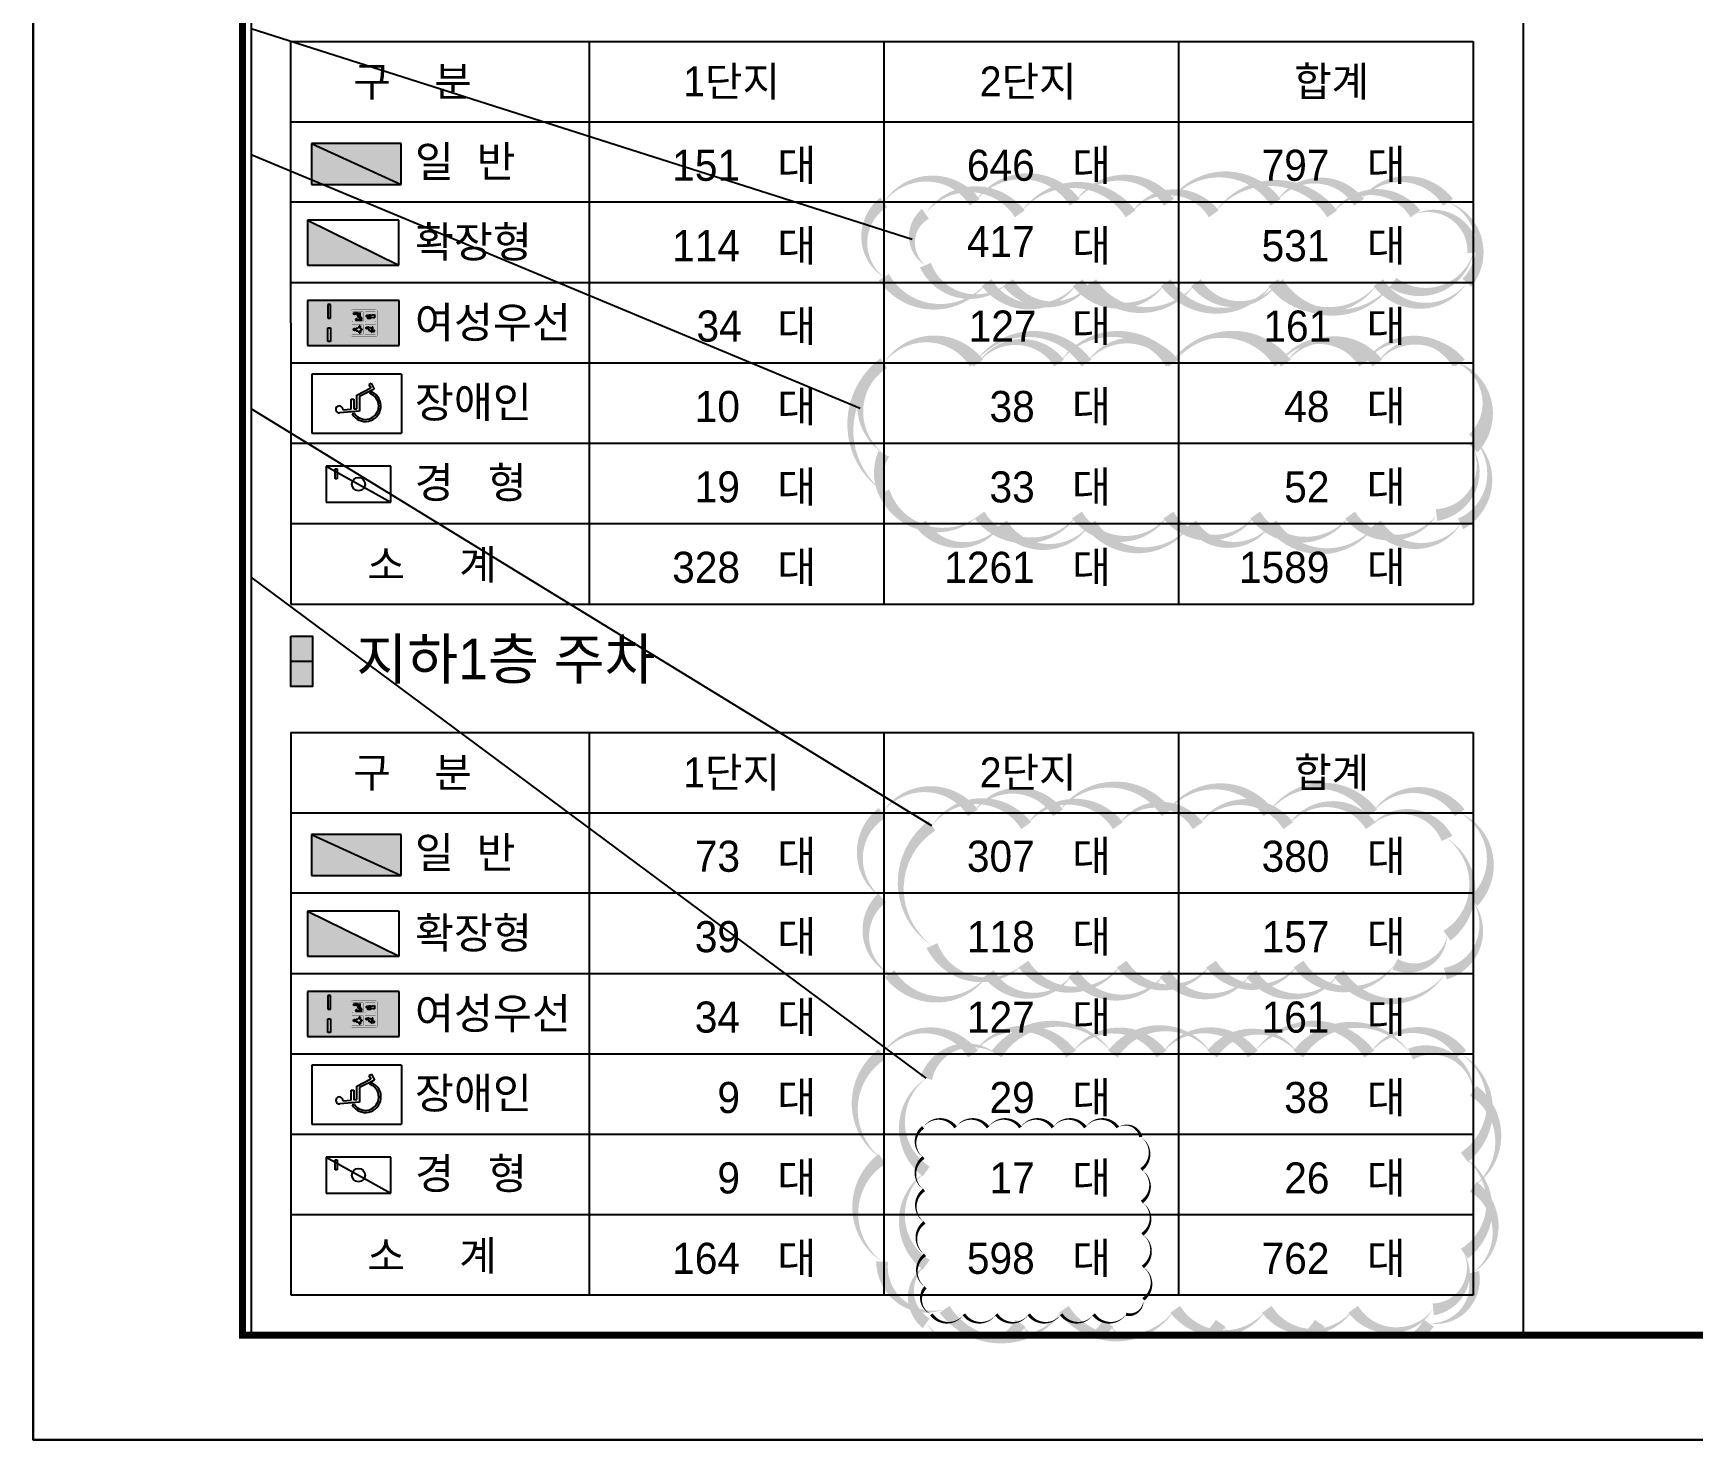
# Model space of a CAD drawing. Header units: millimetres. Extents: x -21000 to 567700, y 435000 to 850800.
# Drawn here: x -21000 to 145627, y 435000 to 576179 of the extents above; entities that cross this region are included whole.
import ezdxf
from ezdxf.enums import TextEntityAlignment as Align
from ezdxf.xclip import XClip

# ---------------------------------------------------------------- set-up
doc = ezdxf.new("R2010")
doc.units = ezdxf.units.MM
doc.header["$LTSCALE"] = 700
doc.header["$XCLIPFRAME"] = 2
doc.layers.get('0').update_dxf_attribs({"color": 2})
doc.layers.get('Defpoints').update_dxf_attribs({"color": 171})
for name, color, linetype in [('@방화구획_', 252, 'Continuous'), ('AB_Form$0$FORM', 7, 'Continuous'), ('AB_Pbase$0$00_TEXT', 7, 'Continuous'), ('AB_Pbase$0$DI', 251, 'Continuous'), ('AB_Pbase$0$FORM-TITLE  M', 3, 'Continuous'), ('AB_Pbase$0$TE1', 7, 'Continuous'), ('AB_Pbase$0$WAL', 3, 'Continuous'), ('AB_Pbase$0$주차(경형)', 9, 'Continuous'), ('AB_Pbase$0$주차-sol', 254, 'Continuous'), ('AB_Pbase$0$주차-여행', 221, 'Continuous'), ('AB_Pbase$0$주차계획', 8, 'Continuous'), ('p_구조전체평면도중심선$0$DIM', 7, 'Continuous'), ('p_구조전체평면도중심선$0$SDIM', 4, 'Continuous')]:
    doc.layers.add(name, color=color, linetype=linetype)
doc.layers.add('AB_Form$0$FORM_X', color=161, linetype='Continuous', plot=False)
doc.layers.add('AB_Pbase$0$주차-카운터', color=151, linetype='Continuous', plot=False)
doc.styles.add('AB_Pbase$0$돋움', font='')
doc.styles.add('p_구조전체평면도중심선$0$도면기준$0$울릉도L', font='')
doc.styles.add('p_구조전체평면도중심선$0$돋움', font='')
doc.styles.get('AB_Pbase$0$돋움').set_extended_font_data('Dotum')
doc.styles.get('p_구조전체평면도중심선$0$도면기준$0$울릉도L').set_extended_font_data('Dotum')
doc.styles.get('p_구조전체평면도중심선$0$돋움').set_extended_font_data('Dotum')
doc.dimstyles.new('p_구조전체평면도중심선$0$ADIM', dxfattribs={"dimscale": 700, "dimtxt": 3, "dimasz": 1.5, "dimexe": 1, "dimexo": 1, "dimgap": 1, "dimtad": 1, "dimdec": 0, "dimdsep": 46, "dimtxsty": 'p_구조전체평면도중심선$0$돋움', "dimblk1": 'p_구조전체평면도중심선$0$DOT', "dimblk2": 'p_구조전체평면도중심선$0$DOT', "dimsah": 1, "dimcen": 1, "dimdle": 1.5, "dimclrd": 7, "dimclre": 7, "dimclrt": 3, "dimadec": 0, "dimazin": 0, "dimtfac": 1, "dimtdec": 0, "dimtix": 1, "dimtmove": 2, "dimatfit": 3, "dimldrblk": 'p_구조전체평면도중심선$0$_Dot', "dimfxl": 1, "dimtvp": 1, "dimtolj": 1, "dimtzin": 0, "dimarcsym": 0})

# ---------------------------------------------------------------- blocks, each defined once
blk = doc.blocks.new('AB_Pbase$0$AB_Pbase_지하1층_골조')
at = {"layer": 'Defpoints', "ltscale": 1500}
blk.add_lwpolyline([(0, 839949), (493846, 839949), (493846, 445500), (0, 445500)], close=True, dxfattribs=at)
blk = doc.blocks.new('AB_Pbase$0$pppaaa_1_1')
for points in [[(-211762, 772977), (-211762, 768477), (-202582, 768477)], [(-211753, 703622), (-211753, 699122), (-202573, 699122)]]:
    blk.add_hatch(color=253).paths.add_polyline_path(points)
h = blk.add_hatch(color=253)
h.paths.add_polyline_path([(-211762, 772977), (-202582, 768477), (-202582, 772977)], flags=17)
h.paths.add_polyline_path([(-211762, 772977), (-202582, 768477), (-202582, 772977)], flags=17)
h = blk.add_hatch(color=253)
h.paths.add_polyline_path([(-211753, 703622), (-202573, 699122), (-202573, 703622)], flags=17)
h.paths.add_polyline_path([(-211753, 703622), (-202573, 699122), (-202573, 703622)], flags=17)
at = {"layer": 'AB_Pbase$0$주차-sol'}
h = blk.add_hatch(color=252, dxfattribs=at)
h.paths.add_polyline_path([(-209734, 762162), (-209464, 762162), (-209464, 760812), (-209734, 760812)], flags=16)
h.paths.add_polyline_path([(-209734, 763152), (-209464, 763152), (-209464, 764502), (-209734, 764502)], flags=16)
h.paths.add_polyline_path([(-202579, 764907), (-211759, 764907), (-211759, 760407), (-202579, 760407)])
h = blk.add_hatch(color=252, dxfattribs=at)
h.paths.add_polyline_path([(-209734, 692807), (-209464, 692807), (-209464, 691457), (-209734, 691457)], flags=16)
h.paths.add_polyline_path([(-209734, 693797), (-209464, 693797), (-209464, 695147), (-209734, 695147)], flags=16)
h.paths.add_polyline_path([(-202579, 695552), (-211759, 695552), (-211759, 691052), (-202579, 691052)])
at = {"layer": 'AB_Pbase$0$주차-여행'}
h = blk.add_hatch(color=170, dxfattribs=at)
h.dxf.hatch_style = 1
edge = h.paths.add_edge_path()
edge.add_line((-204739, 761487), (-204739, 763827))
edge.add_arc((-204919, 763827), 180, 0.00001, 90.00001)
edge.add_line((-204919, 764007), (-207259, 764007))
edge.add_arc((-207259, 763827), 180, 90.00001, 180.00001)
edge.add_line((-207439, 763827), (-207439, 761487))
edge.add_arc((-207259, 761487), 180, 180.00001, 270.00001)
edge.add_line((-207259, 761307), (-204919, 761307))
edge.add_arc((-204919, 761487), 180, 270.00001, 360.00001)
h = blk.add_hatch(color=255, dxfattribs=at)
h.dxf.hatch_style = 1
h.paths.add_polyline_path([(-206699, 762135), (-206854, 762135, 0.7142857), (-206854, 761883), (-206699, 761883, 0.2192236), (-206467, 761631), (-206467, 761937), (-206305, 761937), (-206305, 762081), (-206467, 762081), (-206467, 762387, 0.2192236)])
h.paths.add_polyline_path([(-207061, 762099, 1), (-207061, 761919, 1)])
h.paths.add_polyline_path([(-206867, 762927), (-206327, 762927, 1), (-206327, 762963), (-206867, 762963, -1), (-206867, 763044), (-206831, 763044, 1), (-206831, 763080), (-206867, 763080, 1)])
h.paths.add_polyline_path([(-207072, 763678, 1), (-207072, 763516, 1)])
h.paths.add_polyline_path([(-206877, 763684, 0.8785793), (-206930, 763551), (-206691, 763417), (-206685, 763267, 0.2585987), (-206676, 763252), (-206386, 763088, 0.9791986), (-206337, 763171), (-206566, 763314), (-206566, 763562, 0.3421054), (-206606, 763614)])
h.paths.add_polyline_path([(-206530, 763616), (-206530, 763346, 1), (-206485, 763346), (-206485, 763616, 1)], flags=17)
h.paths.add_polyline_path([(-205807, 762084, 1), (-205807, 762246, 1)])
h.paths.add_polyline_path([(-205605, 762248, 0.88788), (-205661, 762113), (-205598, 762078, 0.4156105), (-205568, 761896), (-205347, 761764, 0.1928887), (-205334, 761761, 0.4807952), (-205312, 761779), (-205312, 761811), (-205065, 761811, 1), (-205065, 761910), (-205312, 761910), (-205312, 762125, 0.3358464), (-205351, 762177)])
h.paths.add_polyline_path([(-205264, 762227), (-205264, 761957, 1), (-205219, 761957), (-205219, 762227, 1)], flags=17)
h.paths.add_polyline_path([(-205682, 763194, 1), (-205682, 763102, 1)])
h.paths.add_polyline_path([(-205593, 763225, 1.1949732), (-205517, 763156)])
h.paths.add_polyline_path([(-205569, 763450, 0.7033703), (-205659, 763320), (-205466, 763146, 1), (-205406, 763213), (-205500, 763298, -1), (-205482, 763318), (-205362, 763210, 0.4828772), (-205348, 763213), (-205340, 763229, -0.332101), (-205330, 763233), (-205043, 763170), (-205043, 763513), (-205416, 763432, -0.0966837), (-205454, 763431)])
h.paths.add_polyline_path([(-205778, 763446, 1), (-205778, 763284, 1)])
h = blk.add_hatch(color=170, dxfattribs=at)
h.dxf.hatch_style = 1
edge = h.paths.add_edge_path()
edge.add_line((-204739, 692132), (-204739, 694472))
edge.add_arc((-204919, 694472), 180, 0.00001, 90.00001)
edge.add_line((-204919, 694652), (-207259, 694652))
edge.add_arc((-207259, 694472), 180, 90.00001, 180.00001)
edge.add_line((-207439, 694472), (-207439, 692132))
edge.add_arc((-207259, 692132), 180, 180.00001, 270.00001)
edge.add_line((-207259, 691952), (-204919, 691952))
edge.add_arc((-204919, 692132), 180, 270.00001, 360.00001)
h = blk.add_hatch(color=255, dxfattribs=at)
h.dxf.hatch_style = 1
h.paths.add_polyline_path([(-206699, 692780), (-206854, 692780, 0.7142857), (-206854, 692528), (-206699, 692528, 0.2192236), (-206467, 692276), (-206467, 692582), (-206305, 692582), (-206305, 692726), (-206467, 692726), (-206467, 693032, 0.2192236)])
h.paths.add_polyline_path([(-207061, 692744, 1), (-207061, 692564, 1)])
h.paths.add_polyline_path([(-206867, 693572), (-206327, 693572, 1), (-206327, 693608), (-206867, 693608, -1), (-206867, 693689), (-206831, 693689, 1), (-206831, 693725), (-206867, 693725, 1)])
h.paths.add_polyline_path([(-207072, 694323, 1), (-207072, 694161, 1)])
h.paths.add_polyline_path([(-206877, 694329, 0.8785793), (-206930, 694196), (-206691, 694062), (-206685, 693912, 0.2585987), (-206676, 693897), (-206386, 693733, 0.9791986), (-206337, 693816), (-206566, 693959), (-206566, 694207, 0.3421054), (-206606, 694259)])
h.paths.add_polyline_path([(-206530, 694261), (-206530, 693991, 1), (-206485, 693991), (-206485, 694261, 1)], flags=17)
h.paths.add_polyline_path([(-205807, 692729, 1), (-205807, 692891, 1)])
h.paths.add_polyline_path([(-205605, 692893, 0.88788), (-205661, 692758), (-205598, 692723, 0.4156105), (-205568, 692541), (-205347, 692409, 0.1928887), (-205334, 692406, 0.4807952), (-205312, 692424), (-205312, 692455), (-205065, 692455, 1), (-205065, 692554), (-205312, 692554), (-205312, 692770, 0.3358464), (-205351, 692822)])
h.paths.add_polyline_path([(-205264, 692872), (-205264, 692602, 1), (-205219, 692602), (-205219, 692872, 1)], flags=17)
h.paths.add_polyline_path([(-205682, 693839, 1), (-205682, 693747, 1)])
h.paths.add_polyline_path([(-205593, 693870, 1.1949732), (-205517, 693801)])
h.paths.add_polyline_path([(-205569, 694095, 0.7033703), (-205659, 693965), (-205466, 693791, 1), (-205406, 693858), (-205500, 693943, -1), (-205482, 693963), (-205362, 693855, 0.4828772), (-205348, 693858), (-205339, 693873, -0.332101), (-205330, 693878), (-205043, 693815), (-205043, 694158), (-205416, 694076, -0.0966837), (-205454, 694076)])
h.paths.add_polyline_path([(-205778, 694091, 1), (-205778, 693929, 1)])
for p, q in [((-202337, 757534), (-211337, 757534)), ((-211337, 757534), (-211337, 751594)), ((-202337, 757534), (-202337, 751594)), ((-211337, 751594), (-202337, 751594)), ((-202328, 688179), (-211328, 688179)), ((-211328, 688179), (-211328, 682239)), ((-202328, 688179), (-202328, 682239)), ((-211328, 682239), (-202328, 682239))]:
    blk.add_line(p, q)
at = {"color": 6}
for p, q in [((-205602, 756497), (-205361, 756620)), ((-205602, 756497), (-205424, 756148)), ((-205361, 756620), (-205061, 756030)), ((-207398, 754012), (-207398, 755014)), ((-207398, 755014), (-207128, 755014)), ((-207128, 755014), (-207128, 754036)), ((-206829, 755432), (-205424, 756148)), ((-206829, 754062), (-206829, 755432)), ((-205061, 756030), (-206559, 755267)), ((-206559, 755267), (-206559, 753815)), ((-205288, 755736), (-205544, 755606)), ((-206559, 753815), (-208542, 753641)), ((-208225, 754031), (-208217, 753941)), ((-208217, 753941), (-207398, 754012)), ((-207055, 753561), (-207298, 753540)), ((-207128, 754036), (-206829, 754062)), ((-206820, 686077), (-205415, 686793)), ((-205052, 686675), (-206550, 685912)), ((-205593, 687142), (-205352, 687265)), ((-205593, 687142), (-205415, 686793)), ((-205352, 687265), (-205052, 686675)), ((-207388, 684657), (-207388, 685659)), ((-207388, 685659), (-207118, 685659)), ((-207118, 685659), (-207118, 684681)), ((-206820, 684707), (-206820, 686077)), ((-206550, 685912), (-206550, 684459)), ((-205279, 686381), (-205534, 686251)), ((-206550, 684459), (-208533, 684286)), ((-208216, 684676), (-208208, 684585)), ((-208208, 684585), (-207388, 684657)), ((-207046, 684206), (-207289, 684185)), ((-207118, 684681), (-206820, 684707))]:
    blk.add_line(p, q, dxfattribs=at)
for centre, radius, start, end in [((-205956, 754330), 1557, 210.50762, 64.57242), ((-205956, 754330), 1341, 215.00001, 72.0741), ((-208573, 753989), 350, 5.00001, 275.00001), ((-208563, 684634), 350, 5.00001, 275.00001), ((-205947, 684975), 1557, 210.50762, 64.57242), ((-205947, 684975), 1341, 215.00001, 72.0741)]:
    blk.add_arc(centre, radius, start, end, dxfattribs=at)
at = {"layer": 'AB_Pbase$0$00_TEXT', "ltscale": 600}
for p, q in [((-213438, 790918), (-94724, 790918)), ((-213420, 734423), (-213438, 790918)), ((-94724, 790918), (-94724, 774777)), ((-94724, 774777), (-183490, 774777)), ((-183490, 774777), (-183490, 734423)), ((-183490, 734423), (-213420, 734423))]:
    blk.add_line(p, q, dxfattribs=at)
at = {"layer": 'AB_Pbase$0$00_TEXT'}
for p, q in [((-183490, 790918), (-183490, 734423)), ((-153901, 790918), (-153901, 750565)), ((-153901, 790918), (-153901, 734423)), ((-124312, 790918), (-124312, 734423)), ((-213438, 782847), (-94724, 782847)), ((-94724, 782847), (-94724, 734423)), ((-94724, 782847), (-94724, 750565)), ((-94724, 774777), (-213438, 774777)), ((-94724, 766706), (-213438, 766706)), ((-94724, 758635), (-213438, 758635)), ((-94724, 750565), (-213420, 750565)), ((-94724, 742494), (-213420, 742494)), ((-94724, 734423), (-213420, 734423)), ((-213438, 721563), (-213438, 665068)), ((-213438, 721563), (-94724, 721563)), ((-183490, 721563), (-183489, 665068)), ((-153901, 721563), (-153901, 665068)), ((-124312, 721563), (-124312, 665068)), ((-94724, 721563), (-94724, 665068)), ((-213438, 713492), (-94724, 713492)), ((-153901, 713492), (-153901, 681210)), ((-94724, 713492), (-94724, 681210)), ((-94724, 705421), (-213438, 705421)), ((-94724, 697351), (-213438, 697351)), ((-94724, 689280), (-213438, 689280)), ((-94724, 681210), (-213420, 681209)), ((-94705, 673139), (-213420, 673139)), ((-94724, 665068), (-213420, 665068))]:
    blk.add_line(p, q, dxfattribs=at)
at = {"layer": 'AB_Pbase$0$DI', "color": 254}
for points in [[(-202349, 780688), (-202349, 776548), (-211349, 780688), (-211349, 776548)], [(-202349, 711333), (-202349, 707193), (-211349, 711333), (-211349, 707193)]]:
    blk.add_solid(points, dxfattribs=at)
at = {"layer": 'AB_Pbase$0$FORM-TITLE  M'}
for p, q in [((-213438, 731225), (-211278, 731225)), ((-213438, 726185), (-213438, 731225)), ((-211278, 731225), (-211278, 726185)), ((-213438, 728705), (-211278, 728705)), ((-211278, 726185), (-213438, 726185))]:
    blk.add_line(p, q, dxfattribs=at)
at = {"layer": 'AB_Pbase$0$FORM-TITLE  M', "const_width": 5040}
blk.add_lwpolyline([(-213438, 728705), (-211278, 728705)], dxfattribs=at)
at = {"layer": 'AB_Pbase$0$FORM-TITLE  M'}
blk.add_lwpolyline([(-213438, 731225), (-211278, 731225), (-211278, 726185), (-213438, 726185)], close=True, dxfattribs=at)
at = {"layer": 'AB_Pbase$0$주차(경형)', "extrusion": (-0.025123, -6.07969e-09, 0.999684)}
for p, q in [((-203403, 748293, 163), (-209881, 748293)), ((-209881, 748293), (-209881, 744693)), ((-203403, 744693, 163), (-203403, 748293, 163)), ((-208982, 747033, 23), (-208982, 748023, 23)), ((-208982, 748023, 23), (-208802, 748023, 27)), ((-208802, 747033, 27), (-208982, 747033, 23)), ((-208802, 748023, 27), (-208802, 747033, 27)), ((-209881, 744693), (-203403, 744693, 163)), ((-203403, 678938, 163), (-209881, 678938)), ((-209881, 678938), (-209881, 675338)), ((-208982, 677678, 23), (-208982, 678668, 23)), ((-208982, 678668, 23), (-208802, 678668, 27)), ((-208802, 678668, 27), (-208802, 677678, 27)), ((-203403, 675338, 163), (-203403, 678938, 163)), ((-208802, 677678, 27), (-208982, 677678, 23)), ((-209881, 675338), (-203403, 675338, 163))]:
    blk.add_line(p, q, dxfattribs=at)
at = {"layer": 'AB_Pbase$0$주차-여행'}
for p, q in [((-202579, 764907), (-211759, 764907)), ((-211759, 764907), (-211759, 760407)), ((-202579, 760407), (-202579, 764907)), ((-211759, 760407), (-202579, 760407)), ((-202579, 695552), (-211759, 695552)), ((-211759, 695552), (-211759, 691052)), ((-202579, 691052), (-202579, 695552)), ((-211759, 691052), (-202579, 691052))]:
    blk.add_line(p, q, dxfattribs=at)
at = {"layer": 'AB_Pbase$0$주차-여행', "color": 5, "ltscale": 600}
for p, q in [((-209464, 764502), (-209734, 764502)), ((-209734, 764502), (-209734, 763152)), ((-209734, 763152), (-209464, 763152)), ((-209464, 763152), (-209464, 764502)), ((-209734, 762162), (-209464, 762162)), ((-209734, 760812), (-209734, 762162)), ((-209464, 762162), (-209464, 760812)), ((-209464, 760812), (-209734, 760812)), ((-209464, 695147), (-209734, 695147)), ((-209734, 695147), (-209734, 693797)), ((-209464, 693797), (-209464, 695147)), ((-209734, 693797), (-209464, 693797)), ((-209734, 692807), (-209464, 692807)), ((-209734, 691457), (-209734, 692807)), ((-209464, 692807), (-209464, 691457)), ((-209464, 691457), (-209734, 691457))]:
    blk.add_line(p, q, dxfattribs=at)
at = {"layer": 'AB_Pbase$0$주차-여행', "color": 255}
for p, q in [((-206691, 763417), (-206930, 763551)), ((-206606, 763614), (-206877, 763684)), ((-206685, 763267), (-206691, 763417)), ((-206386, 763088), (-206676, 763252)), ((-206566, 763314), (-206566, 763562)), ((-206337, 763171), (-206566, 763314)), ((-206530, 763346), (-206530, 763616)), ((-206485, 763346), (-206485, 763616)), ((-205659, 763320), (-205466, 763146)), ((-205593, 763225), (-205517, 763156)), ((-205454, 763431), (-205569, 763450)), ((-205500, 763298), (-205406, 763213)), ((-205482, 763318), (-205362, 763210)), ((-205416, 763432), (-205043, 763513)), ((-205340, 763229), (-205348, 763213)), ((-205330, 763233), (-205043, 763170)), ((-205043, 763513), (-205043, 763170)), ((-206831, 763080), (-206867, 763080)), ((-206831, 763044), (-206867, 763044)), ((-206327, 762963), (-206867, 762963)), ((-206327, 762927), (-206867, 762927)), ((-206854, 762135), (-206699, 762135)), ((-206854, 761883), (-206699, 761883)), ((-206467, 762387), (-206467, 762081)), ((-206467, 762081), (-206305, 762081)), ((-206467, 761937), (-206467, 761631)), ((-206467, 761937), (-206305, 761937)), ((-206305, 762081), (-206305, 761937)), ((-205598, 762078), (-205661, 762113)), ((-205605, 762248), (-205351, 762177)), ((-205347, 761764), (-205568, 761896)), ((-205330, 761761), (-205338, 761761)), ((-205312, 761910), (-205312, 762125)), ((-205312, 761910), (-205065, 761910)), ((-205312, 761779), (-205312, 761811)), ((-205312, 761811), (-205065, 761811)), ((-205264, 761957), (-205264, 762227)), ((-205219, 761957), (-205219, 762227)), ((-206691, 694062), (-206930, 694196)), ((-206606, 694259), (-206877, 694329)), ((-206831, 693725), (-206867, 693725)), ((-206831, 693689), (-206867, 693689)), ((-206327, 693608), (-206867, 693608)), ((-206327, 693572), (-206867, 693572)), ((-206685, 693912), (-206691, 694062)), ((-206386, 693733), (-206676, 693897)), ((-206566, 693959), (-206566, 694207)), ((-206337, 693816), (-206566, 693959)), ((-206530, 693991), (-206530, 694261)), ((-206485, 693991), (-206485, 694261)), ((-205659, 693965), (-205466, 693791)), ((-205593, 693870), (-205517, 693801)), ((-205454, 694076), (-205569, 694095)), ((-205500, 693943), (-205406, 693858)), ((-205482, 693963), (-205362, 693855)), ((-205416, 694076), (-205043, 694158)), ((-205339, 693873), (-205348, 693858)), ((-205330, 693878), (-205043, 693815)), ((-205043, 694158), (-205043, 693815)), ((-206854, 692780), (-206699, 692780)), ((-206854, 692528), (-206699, 692528)), ((-206467, 693032), (-206467, 692726)), ((-206467, 692726), (-206305, 692726)), ((-206467, 692582), (-206467, 692276)), ((-206467, 692582), (-206305, 692582)), ((-206305, 692726), (-206305, 692582)), ((-205598, 692723), (-205661, 692758)), ((-205605, 692893), (-205351, 692822)), ((-205347, 692409), (-205568, 692541)), ((-205330, 692406), (-205338, 692406)), ((-205312, 692554), (-205312, 692770)), ((-205312, 692554), (-205065, 692554)), ((-205312, 692424), (-205312, 692455)), ((-205312, 692455), (-205065, 692455)), ((-205264, 692602), (-205264, 692872)), ((-205219, 692602), (-205219, 692872))]:
    blk.add_line(p, q, dxfattribs=at)
at = {"layer": 'AB_Pbase$0$주차-여행', "color": 255, "const_width": 18}
for points in [[(-204739, 761487), (-204739, 763827, 0.4142136), (-204919, 764007), (-207259, 764007, 0.4142136), (-207439, 763827), (-207439, 761487, 0.4142136), (-207259, 761307), (-204919, 761307, 0.4142136)], [(-206179, 762855), (-206179, 763755, 0.4142136), (-206269, 763845), (-207169, 763845, 0.4142136), (-207259, 763755), (-207259, 762855, 0.4142136), (-207169, 762765), (-206269, 762765, 0.4142136)], [(-204919, 762855), (-204919, 763755, 0.4142136), (-205009, 763845), (-205909, 763845, 0.4142136), (-205999, 763755), (-205999, 762855, 0.4142136), (-205909, 762765), (-205009, 762765, 0.4142136)], [(-206179, 761559), (-206179, 762459, 0.4142136), (-206269, 762549), (-207169, 762549, 0.4142136), (-207259, 762459), (-207259, 761559, 0.4142136), (-207169, 761469), (-206269, 761469, 0.4142136)], [(-204919, 761559), (-204919, 762459, 0.4142136), (-205009, 762549), (-205909, 762549, 0.4142136), (-205999, 762459), (-205999, 761559, 0.4142136), (-205909, 761469), (-205009, 761469, 0.4142136)], [(-204739, 692132), (-204739, 694472, 0.4142136), (-204919, 694652), (-207259, 694652, 0.4142136), (-207439, 694472), (-207439, 692132, 0.4142136), (-207259, 691952), (-204919, 691952, 0.4142136)], [(-206179, 693500), (-206179, 694400, 0.4142136), (-206269, 694490), (-207169, 694490, 0.4142136), (-207259, 694400), (-207259, 693500, 0.4142136), (-207169, 693410), (-206269, 693410, 0.4142136)], [(-206179, 692204), (-206179, 693104, 0.4142136), (-206269, 693194), (-207169, 693194, 0.4142136), (-207259, 693104), (-207259, 692204, 0.4142136), (-207169, 692114), (-206269, 692114, 0.4142136)], [(-204919, 693500), (-204919, 694400, 0.4142136), (-205009, 694490), (-205909, 694490, 0.4142136), (-205999, 694400), (-205999, 693500, 0.4142136), (-205909, 693410), (-205009, 693410, 0.4142136)], [(-204919, 692204), (-204919, 693104, 0.4142136), (-205009, 693194), (-205909, 693194, 0.4142136), (-205999, 693104), (-205999, 692204, 0.4142136), (-205909, 692114), (-205009, 692114, 0.4142136)]]:
    blk.add_lwpolyline(points, format="xyb", close=True, dxfattribs=at)
at = {"layer": 'AB_Pbase$0$주차-여행', "color": 255}
for centre, radius in [((-207072, 763597), 81), ((-205778, 763365), 81), ((-205682, 763148), 46.2), ((-207061, 762009), 90), ((-205807, 762165), 81), ((-207072, 694242), 81), ((-205778, 694010), 81), ((-205682, 693793), 46.2), ((-207061, 692654), 90), ((-205807, 692810), 81)]:
    blk.add_circle(centre, radius, dxfattribs=at)
for centre, radius, start, end in [((-206895, 763614), 72, 75.5444, 240.75187), ((-206667, 763267), 18, 182.43227, 240.4282), ((-206620, 763562), 54, 0.00001, 75.5444), ((-206507, 763616), 22.5, 0.00001, 180.00001), ((-206507, 763346), 22.5, 180.00001, 0.00001), ((-206362, 763130), 48.6, 240.4282, 58.01957), ((-205590, 763369), 84.2, 75.40904, 215.8947), ((-205561, 763184), 52.2, 127.89803, 328.20242), ((-205491, 763308), 13.5, 48.05022, 228.05022), ((-205436, 763180), 45, 228.05022, 48.05022), ((-205437, 763528), 99, 260.24637, 282.33598), ((-205356, 763217), 9, 228.05022, 331.14957), ((-205332, 763224), 9, 77.66405, 151.14957), ((-206811, 762009), 133, 108.92466, 251.07537), ((-206867, 763003), 76.5, 90.00001, 270.00001), ((-206867, 763003), 40.5, 90.00001, 270.00001), ((-206831, 763062), 18, 270.00001, 90.00001), ((-206309, 762009), 410, 112.61988, 162.0798), ((-206309, 762009), 410, 197.92023, 247.38015), ((-206327, 762945), 18, 270.00001, 90.00001), ((-205625, 762177), 73.8, 74.25778, 240.66271), ((-205493, 762002), 130, 144.34487, 234.61802), ((-205366, 762125), 54, 0.00001, 74.25778), ((-205338, 761779), 18, 239.04161, 270.00001), ((-205330, 761779), 18, 270.00001, 0.00001), ((-205242, 762227), 22.5, 0.00001, 180.00001), ((-205242, 761957), 22.5, 180.00001, 0.00001), ((-205065, 761860), 49.5, 270.00001, 90.00001), ((-206895, 694259), 72, 75.5444, 240.75187), ((-206867, 693648), 76.5, 90.00001, 270.00001), ((-206867, 693648), 40.5, 90.00001, 270.00001), ((-206831, 693707), 18, 270.00001, 90.00001), ((-206667, 693912), 18, 182.43227, 240.4282), ((-206620, 694207), 54, 0.00001, 75.5444), ((-206507, 694261), 22.5, 0.00001, 180.00001), ((-206507, 693991), 22.5, 180.00001, 0.00001), ((-206362, 693775), 48.6, 240.4282, 58.01957), ((-206327, 693590), 18, 270.00001, 90.00001), ((-205590, 694014), 84.2, 75.40904, 215.8947), ((-205561, 693828), 52.2, 127.89803, 328.20242), ((-205491, 693953), 13.5, 48.05022, 228.05022), ((-205436, 693825), 45, 228.05022, 48.05022), ((-205437, 694173), 99, 260.24637, 282.33598), ((-205356, 693862), 9, 228.05022, 331.14957), ((-205332, 693869), 9, 77.66405, 151.14957), ((-206811, 692654), 133, 108.92466, 251.07537), ((-206309, 692654), 410, 112.61988, 162.0798), ((-206309, 692654), 410, 197.92023, 247.38015), ((-205625, 692822), 73.8, 74.25778, 240.66271), ((-205493, 692647), 130, 144.34487, 234.61802), ((-205366, 692770), 54, 0.00001, 74.25778), ((-205338, 692424), 18, 239.04161, 270.00001), ((-205330, 692424), 18, 270.00001, 0.00001), ((-205242, 692872), 22.5, 0.00001, 180.00001), ((-205242, 692602), 22.5, 180.00001, 0.00001), ((-205065, 692505), 49.5, 270.00001, 90.00001)]:
    blk.add_arc(centre, radius, start, end, dxfattribs=at)
at = {"layer": 'AB_Pbase$0$주차-카운터', "extrusion": (-0.025123, -6.0798e-09, 0.999684)}
for p, q in [((-209881, 748293, 0), (-203403, 744693, 163)), ((-209881, 678938, 0), (-203403, 675338, 163))]:
    blk.add_line(p, q, dxfattribs=at)
for centre in [(-746493, -206575, 5273), (-677138, -206575, 5273)]:
    blk.add_circle(centre, 665, dxfattribs=at)
at = {"layer": 'AB_Pbase$0$주차계획', "linetype": 'Continuous'}
for p, q in [((-211349, 780688), (-211349, 776548)), ((-202349, 780688), (-211349, 780688)), ((-211349, 780688), (-202349, 776548)), ((-202349, 776548), (-202349, 780688)), ((-211349, 776548), (-202349, 776548)), ((-211349, 711333), (-211349, 707193)), ((-202349, 711333), (-211349, 711333)), ((-211349, 711333), (-202349, 707193)), ((-202349, 707193), (-202349, 711333)), ((-211349, 707193), (-202349, 707193))]:
    blk.add_line(p, q, dxfattribs=at)
at = {"layer": 'AB_Pbase$0$주차계획'}
for p, q in [((-211762, 772977), (-211762, 768477)), ((-202582, 772977), (-211762, 772977)), ((-211762, 772977), (-202582, 768477)), ((-202582, 768477), (-202582, 772977)), ((-211762, 768477), (-202582, 768477)), ((-211753, 703622), (-211753, 699122)), ((-202573, 703622), (-211753, 703622)), ((-211753, 703622), (-202573, 699122)), ((-202573, 699122), (-202573, 703622)), ((-211753, 699122), (-202573, 699122))]:
    blk.add_line(p, q, dxfattribs=at)
at = {"layer": 'AB_Pbase$0$00_TEXT', "color": 3, "style": 'AB_Pbase$0$돋움'}
for s, height, p in [('구    분', 3000, (-207172, 785407)), ('1단지', 3000, (-174039, 785407)), ('2단지', 3000, (-144271, 785407)), ('합계', 3000, (-112710, 785407)), ('소     계', 3000, (-205755, 736904)), ('지하1층 주차', 4080, (-206869, 726900)), ('구    분', 3000, (-207172, 716052)), ('1단지', 3000, (-174039, 716052)), ('2단지', 3000, (-144271, 716052)), ('합계', 3000, (-112710, 716052)), ('소     계', 3000, (-205755, 667549))]:
    blk.add_text(s, height=height, rotation=0.00001, dxfattribs=at).set_placement(p)
at = {"layer": 'AB_Pbase$0$TE1', "color": 3, "linetype": 'Continuous', "style": 'AB_Pbase$0$돋움'}
for s, p in [('일  반', (-200982, 777307)), ('확장형', (-200982, 769237)), ('여성우선', (-200982, 761166)), ('장애인', (-200991, 753162)), ('경   형', (-200991, 745092)), ('일  반', (-200982, 707952)), ('확장형', (-200982, 699882)), ('여성우선', (-200982, 691811)), ('장애인', (-200982, 683807)), ('경   형', (-200964, 675737))]:
    blk.add_text(s, height=3120, rotation=0.00001, dxfattribs=at).set_placement(p)
for s, p in [('151', (-168342, 776933)), ('대', (-160680, 776933)), ('646', (-138753, 776933)), ('대', (-131092, 776933)), ('797', (-109164, 776933)), ('대', (-101503, 776933)), ('114', (-168342, 768862)), ('대', (-160680, 768862)), ('417', (-138753, 769282)), ('대', (-131092, 768862)), ('531', (-109164, 768862)), ('대', (-101503, 768862)), ('34', (-168171, 760792)), ('대', (-160680, 760792)), ('127', (-138573, 760792)), ('대', (-131101, 760792)), ('161', (-108984, 760792)), ('대', (-101512, 760792)), ('10', (-168351, 752721)), ('대', (-160680, 752721)), ('38', (-138753, 752721)), ('대', (-131101, 752721)), ('48', (-109164, 752721)), ('대', (-101512, 752721)), ('대', (-160680, 744650)), ('대', (-131101, 744650)), ('대', (-101512, 744650)), ('19', (-168351, 744650)), ('33', (-138753, 744650)), ('52', (-109164, 744650)), ('대', (-160680, 736580)), ('대', (-131092, 736580)), ('대', (-101503, 736580)), ('328', (-168342, 736580)), ('1261', (-138753, 736580)), ('1589', (-109164, 736580)), ('73', (-168342, 707578)), ('대', (-160680, 707578)), ('307', (-138753, 707578)), ('대', (-131092, 707578)), ('380', (-109164, 707578)), ('대', (-101503, 707578)), ('39', (-168342, 699507)), ('대', (-160680, 699507)), ('118', (-138753, 699507)), ('대', (-131092, 699507)), ('157', (-109164, 699507)), ('대', (-101503, 699507)), ('대', (-160680, 691436)), ('대', (-131092, 691436)), ('대', (-101503, 691436)), ('34', (-168342, 691436)), ('127', (-138753, 691436)), ('161', (-109164, 691436)), ('9', (-168342, 683366)), ('대', (-160680, 683366)), ('29', (-138753, 683366)), ('대', (-131092, 683366)), ('38', (-109164, 683366)), ('대', (-101503, 683366)), ('9', (-168342, 675295)), ('대', (-160680, 675295)), ('17', (-138753, 675295)), ('대', (-131092, 675295)), ('26', (-109164, 675295)), ('대', (-101503, 675295)), ('164', (-168342, 667224)), ('대', (-160680, 667224)), ('598', (-138753, 667224)), ('대', (-131092, 667224)), ('762', (-109164, 667224)), ('대', (-101503, 667224))]:
    blk.add_text(s, height=3120, rotation=0.00001, dxfattribs=at).set_placement(p, align=Align.RIGHT)
blk = doc.blocks.new('AB_Pbase$0$210118_ 주차대수 변경')
at = {"layer": 'Defpoints'}
for p in [(-151065, 771039), (-156272, 754081), (-149068, 712205), (-149645, 686853)]:
    blk.add_line(p, (-347508, 833693), dxfattribs=at)
for points in [[(-149723, 773616, 0, 1200, -0.5205671), (-140254, 773616, 0, 1200, -0.5205671), (-129122, 773616, 0, 1200, -0.5205671), (-120778, 773616, 0, 1200, -0.5205671), (-108891, 773616, 0, 1200, -0.5205671), (-100530, 773616, 0, 1200, -0.5205671), (-94724, 769706, 0, 1200, -0.5205671), (-102783, 766706, 0, 1200, -0.5205671), (-114339, 766706, 0, 1200, -0.5205671), (-122570, 766706, 0, 1200, -0.5205671), (-133081, 766706, 0, 1200, -0.5205671), (-141426, 766706, 0, 1200, -0.5205671), (-149723, 768461, 0, 1200, -0.5205671)], [(-153901, 758635, 0, 1200, -0.5205671), (-144426, 758635, 0, 1200, -0.5205671), (-136301, 758635, 0, 1200, -0.5205671), (-125066, 758635, 0, 1200, -0.5205671), (-114180, 758635, 0, 1200, -0.5205671), (-105674, 758635, 0, 1200, -0.5205671), (-96287, 758635, 0, 1200, -0.5205671), (-94724, 751061, 0, 1200, -0.5205671), (-95995, 742494, 0, 1200, -0.5205671), (-104476, 742494, 0, 1200, -0.5205671), (-114979, 742494, 0, 1200, -0.5205671), (-123035, 742494, 0, 1200, -0.5205671), (-133173, 742494, 0, 1200, -0.5205671), (-142042, 742494, 0, 1200, -0.5205671), (-150181, 742494, 0, 1200, -0.5205671), (-153901, 749526, 0, 1200, -0.5205671)], [(-149068, 712205, 0, 1200, -0.5205671), (-139614, 712205, 0, 1200, -0.5205671), (-130404, 712205, 0, 1200, -0.5205671), (-122384, 712205, 0, 1200, -0.5205671), (-113307, 712205, 0, 1200, -0.5205671), (-105014, 712205, 0, 1200, -0.5205671), (-97360, 710919, 0, 1200, -0.5205671), (-97360, 701158, 0, 1200, -0.5205671), (-102579, 698315, 0, 1200, -0.5205671), (-112266, 698315, 0, 1200, -0.5205671), (-121044, 698315, 0, 1200, -0.5205671), (-130021, 698315, 0, 1200, -0.5205671), (-139885, 698315, 0, 1200, -0.5205671), (-149068, 700173, 0, 1200, -0.5205671)], [(-149645, 662263, 0, 1200, 0.5205671), (-140183, 662263, 0, 1200, 0.5205671), (-131357, 662263, 0, 1200, 0.5205671), (-120084, 662263, 0, 1200, 0.5205671), (-110133, 662263, 0, 1200, 0.5205671), (-99177, 662263, 0, 1200, 0.5205671), (-94724, 667378, 0, 1200, 0.5205671), (-94724, 675978, 0, 1200, 0.5205671), (-94724, 685609, 0, 1200, 0.5205671), (-101019, 689280, 0, 1200, 0.5205671), (-112288, 689280, 0, 1200, 0.5205671), (-120940, 689280, 0, 1200, 0.5205671), (-130901, 689280, 0, 1200, 0.5205671), (-142587, 689280, 0, 1200, 0.5205671), (-149645, 686853, 0, 1200, 0.5205671), (-149645, 677498, 0, 1200, 0.5205671), (-149645, 668128, 0, 1200, 0.5205671)]]:
    blk.add_lwpolyline(points, format="xyseb", close=True, dxfattribs=at)
blk = doc.blocks.new('AB_Pbase')
at = {"layer": 'Defpoints', "ltscale": 1500}
blk.add_lwpolyline([(0, 839949), (493846, 839949), (493846, 445500), (0, 445500)], close=True, dxfattribs=at)
at = {"rotation": 359.9999999999999}
blk.add_blockref('AB_Pbase$0$AB_Pbase_지하1층_골조', (0, 0), dxfattribs=at)
at = {"layer": 'AB_Pbase$0$WAL'}
ref = blk.add_blockref('AB_Pbase$0$pppaaa_1_1', (0, 0), dxfattribs=dict(at, rotation=359.9999999999999))
XClip(ref).set_block_clipping_path([(-396188.9384898804, 0.0133324571), (493845.7278262604, 839949.4046300659)])
at = {"layer": 'Defpoints'}
blk.add_blockref('AB_Pbase$0$210118_ 주차대수 변경', (0, 0), dxfattribs=at)
blk = doc.blocks.new('AB_Form')
at = {"layer": 'AB_Form$0$FORM', "const_width": 1}
blk.add_lwpolyline([(30, 15), (827, 15), (827, 578.5), (30, 578.5)], close=True, dxfattribs=at)
at = {"layer": 'AB_Form$0$FORM_X'}
for points in [[(0, 0), (841, 0), (841, 594), (0, 594)], [(735.5, 578.5), (30, 578.5), (30, 15), (735.5, 15)]]:
    blk.add_lwpolyline(points, close=True, dxfattribs=at)
blk = doc.blocks.new('p_구조전체평면도중심선$0$DOT')
at = {"layer": 'p_구조전체평면도중심선$0$SDIM', "color": 0, "linetype": 'ByBlock'}
blk.add_line((-0.5, 0), (-1, 0), dxfattribs=at)
at = {"layer": 'p_구조전체평면도중심선$0$SDIM', "color": 0, "linetype": 'ByBlock', "const_width": 0.5}
blk.add_lwpolyline([(-0.25, 0, 1), (0.25, 0, 1)], format="xyb", close=True, dxfattribs=at)
blk = doc.blocks.new('*D223')
at = {"layer": 'Defpoints', "color": 0, "transparency": 16777216}
for p in [(116724, -82793), (106854, -92658), (216046, -182168)]:
    blk.add_point(p, dxfattribs=at)
at = {"layer": 'p_구조전체평면도중심선$0$DIM', "color": 7, "lineweight": -2, "transparency": 16777216}
for p, q in [((116229, -83288), (106359, -93153)), ((205533, -191389), (107497, -93302)), ((215551, -182663), (205681, -192528))]:
    blk.add_line(p, q, dxfattribs=at)
at = {"layer": 'p_구조전체평면도중심선$0$DIM', "color": 7, "lineweight": -2, "transparency": 16777216, "xscale": 910, "yscale": 910, "zscale": 910}
for p, rotation in [((106854, -92658), 134.9848216022935), ((206176, -192033), 314.9848216022935)]:
    blk.add_blockref('p_구조전체평면도중심선$0$DOT', p, dxfattribs=dict(at, rotation=rotation))
at = {"layer": 'p_구조전체평면도중심선$0$DIM', "color": 3, "transparency": 16777216, "insert": (157704, -141157), "char_height": 1960, "attachment_point": 5, "rotation": 314.98482, "style": 'p_구조전체평면도중심선$0$도면기준$0$울릉도L'}
blk.add_mtext('\\A1;140500', dxfattribs=at)
blk = doc.blocks.new('p_구조전체평면도중심선$0$_Dot')
at = {"color": 0, "linetype": 'ByBlock', "lineweight": -2}
blk.add_line((-0.5, 0), (-1, 0), dxfattribs=at)
at = {"color": 0, "linetype": 'ByBlock', "const_width": 0.5}
blk.add_lwpolyline([(-0.25, 0, 1), (0.25, 0, 1)], format="xyb", close=True, dxfattribs=at)
blk = doc.blocks.new('p_구조전체평면도중심선')
at = {"layer": 'p_구조전체평면도중심선$0$DIM'}
dim = blk.add_aligned_dim(p1=(216046.4, -182167.9), p2=(116724.2, -82793.1), distance=13954.7, dimstyle='p_구조전체평면도중심선$0$ADIM', override={"dimtxt": 2.8, "dimasz": 1.3, "dimtxsty": 'p_구조전체평면도중심선$0$도면기준$0$울릉도L'}, dxfattribs=at)
dim.commit()
dim.dimension.update_dxf_attribs({"geometry": '*D223', "text_midpoint": (157704.4, -141156.8)})

msp = doc.modelspace()

# ---------------------------------------------------------------- block references
ref = msp.add_blockref('AB_Pbase', (0, 0))
XClip(ref).set_block_clipping_path([(-0.000000015, 445500.0000000148), (493845.7187941075, 839949.3912975936)])

# ---------------------------------------------------------------- next in the draw order: linework, layer by layer
at = {"layer": 'Defpoints', "ltscale": 1500}
msp.add_lwpolyline([(0, 839949), (493846, 839949), (493846, 445500), (0, 445500)], close=True, dxfattribs=at)

# ---------------------------------------------------------------- next in the draw order: block references
at = {"xscale": 700, "yscale": 700, "zscale": 700}
msp.add_blockref('AB_Form', (-21000, 435000), dxfattribs=at)

# ---------------------------------------------------------------- next in the draw order: block references
ref = msp.add_blockref('AB_Pbase', (218308, -215568))
XClip(ref).set_block_clipping_path([(-217419.7973186616, 661068.1965695792), (-89670.2035915554, 802808.413750479)])

# ---------------------------------------------------------------- next in the draw order: linework, layer by layer
at = {"layer": '@방화구획_'}
msp.add_lwpolyline([(-21000, 850800), (567700, 850800), (567700, 435000), (-21000, 435000)], close=True, dxfattribs=at)
at = {"layer": 'Defpoints'}
for points in [[(64407, 559208, 0, 1200, -0.5205671), (73533, 559208, 0, 1200, -0.5205671), (83569, 559208, 0, 1200, -0.5205671), (93025, 559208, 0, 1200, -0.5205671), (103753, 559208, 0, 1200, -0.5205671), (112119, 559208, 0, 1200, -0.5205671), (121057, 559208, 0, 1200, -0.5205671), (122950, 551138, 0, 1200, -0.5205671), (114057, 551138, 0, 1200, -0.5205671), (103497, 551138, 0, 1200, -0.5205671), (92705, 551138, 0, 1200, -0.5205671), (83867, 551138, 0, 1200, -0.5205671), (74719, 551138, 0, 1200, -0.5205671), (64407, 551691, 0, 1200, -0.5205671)], [(64407, 543067, 0, 1200, -0.5205671), (73536, 543067, 0, 1200, -0.5205671), (84756, 543067, 0, 1200, -0.5205671), (93477, 543067, 0, 1200, -0.5205671), (104767, 543067, 0, 1200, -0.5205671), (113946, 543067, 0, 1200, -0.5205671), (122240, 543067, 0, 1200, -0.5205671), (123584, 534520, 0, 1200, -0.5205671), (119896, 527816, 0, 1200, -0.5205671), (111227, 527816, 0, 1200, -0.5205671), (101688, 527816, 0, 1200, -0.5205671), (92977, 527816, 0, 1200, -0.5205671), (83791, 527816, 0, 1200, -0.5205671), (74008, 527816, 0, 1200, -0.5205671), (64407, 530148, 0, 1200, -0.5205671)], [(64227, 497924, 0, 1200, -0.5205671), (73356, 497924, 0, 1200, -0.5205671), (81888, 497924, 0, 1200, -0.5205671), (92790, 497924, 0, 1200, -0.5205671), (103017, 497924, 0, 1200, -0.5205671), (113456, 497924, 0, 1200, -0.5205671), (122229, 497924, 0, 1200, -0.5205671), (123584, 489008, 0, 1200, -0.5205671), (120775, 481783, 0, 1200, -0.5205671), (110090, 481783, 0, 1200, -0.5205671), (101302, 481783, 0, 1200, -0.5205671), (92609, 481783, 0, 1200, -0.5205671), (83418, 481783, 0, 1200, -0.5205671), (74932, 481783, 0, 1200, -0.5205671), (64980, 481783, 0, 1200, -0.5205671), (64227, 489382, 0, 1200, -0.5205671)], [(64227, 473712, 0, 1200, -0.5205671), (73357, 473712, 0, 1200, -0.5205671), (83201, 473712, 0, 1200, -0.5205671), (92284, 473712, 0, 1200, -0.5205671), (101448, 473712, 0, 1200, -0.5205671), (113146, 473712, 0, 1200, -0.5205671), (122399, 473712, 0, 1200, -0.5205671), (122689, 463351, 0, 1200, -0.5205671), (122689, 453674, 0, 1200, -0.5205671), (119570, 448093, 0, 1200, -0.5205671), (111532, 448093, 0, 1200, -0.5205671), (102857, 448093, 0, 1200, -0.5205671), (93660, 448093, 0, 1200, -0.5205671), (82473, 448093, 0, 1200, -0.5205671), (70500, 448093, 0, 1200, -0.5205671), (64227, 452882, 0, 1200, -0.5205671), (64227, 463198, 0, 1200, -0.5205671)]]:
    msp.add_lwpolyline(points, format="xyseb", close=True, dxfattribs=at)
at = {"layer": 'Defpoints', "color": 241, "true_color": 0xf7abae}
msp.add_lwpolyline([(68351, 466355, 0, 326, -0.5205671), (71609, 466355, 0, 326, -0.5205671), (74867, 466355, 0, 326, -0.5205671), (78125, 466355, 0, 326, -0.5205671), (81383, 466355, 0, 326, -0.5205671), (84641, 466355, 0, 326, -0.5205671), (87899, 466355, 0, 326, -0.5205671), (90209, 465393, 0, 326, -0.5205671), (90258, 462135, 0, 326, -0.5205671), (90308, 458877, 0, 326, -0.5205671), (90357, 455619, 0, 326, -0.5205671), (90406, 452362, 0, 326, -0.5205671), (90455, 449104, 0, 326, -0.5205671), (88728, 447595, 0, 326, -0.5205671), (85470, 447595, 0, 326, -0.5205671), (82212, 447595, 0, 326, -0.5205671), (78953, 447595, 0, 326, -0.5205671), (75695, 447595, 0, 326, -0.5205671), (72437, 447595, 0, 326, -0.5205671), (69179, 447595, 0, 326, -0.5205671), (68592, 450307, 0, 326, -0.5205671), (68543, 453565, 0, 326, -0.5205671), (68494, 456822, 0, 326, -0.5205671), (68445, 460080, 0, 326, -0.5205671), (68396, 463338, 0, 326, -0.5205671)], format="xyseb", close=True, dxfattribs=at)

# ---------------------------------------------------------------- next in the draw order: block references
msp.add_blockref('p_구조전체평면도중심선', (28406, 694337))

doc.saveas('drawing.dxf')
